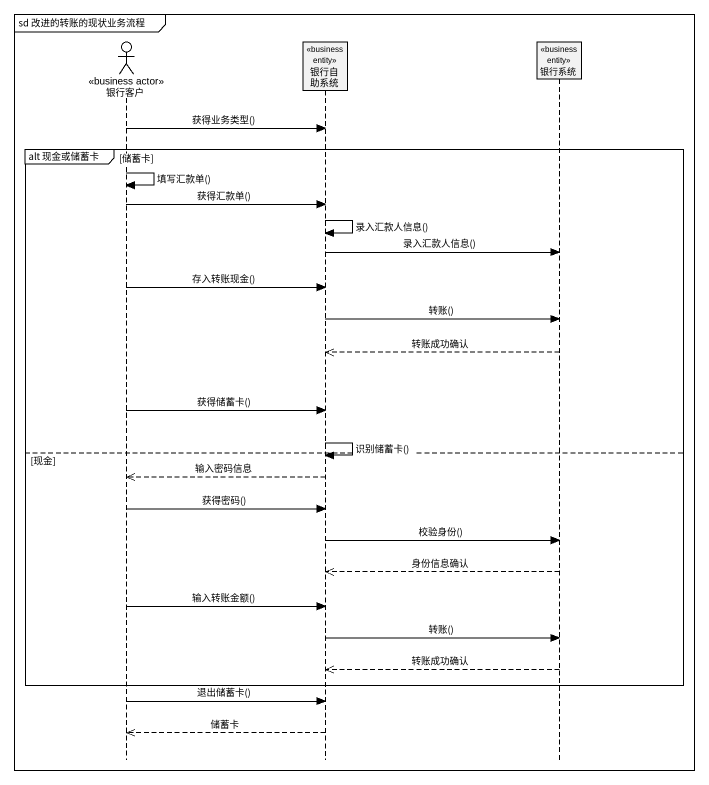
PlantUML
@startuml
mainframe sd 改进的转账的现状业务流程
hide footbox
actor 银行客户 <<business actor>>
participant 银行自助系统 <<business entity>>
participant 银行系统 <<business entity>>

银行客户 -> 银行自助系统 : 获得业务类型()
group alt 现金或储蓄卡 [储蓄卡]
  银行客户 -> 银行客户 : 填写汇款单()
  银行客户 -> 银行自助系统 : 获得汇款单()
  银行自助系统 -> 银行自助系统 : 录入汇款人信息()
  银行自助系统 -> 银行系统 : 录入汇款人信息()
  银行客户 -> 银行自助系统 : 存入转账现金()
  银行自助系统 -> 银行系统 : 转账()
  银行系统 -->> 银行自助系统 : 转账成功确认
  银行客户 -> 银行自助系统 : 获得储蓄卡()
  银行自助系统 -> 银行自助系统 : 识别储蓄卡()
else 现金
  银行自助系统 -->> 银行客户 : 输入密码信息
  银行客户 -> 银行自助系统 : 获得密码()
  银行自助系统 -> 银行系统 : 校验身份()
  银行系统 -->> 银行自助系统 : 身份信息确认
  银行客户 -> 银行自助系统 : 输入转账金额()
  银行自助系统 -> 银行系统 : 转账()
  银行系统 -->> 银行自助系统 : 转账成功确认
end
银行客户 -> 银行自助系统 : 退出储蓄卡()
银行自助系统 -->> 银行客户 : 储蓄卡
@enduml
